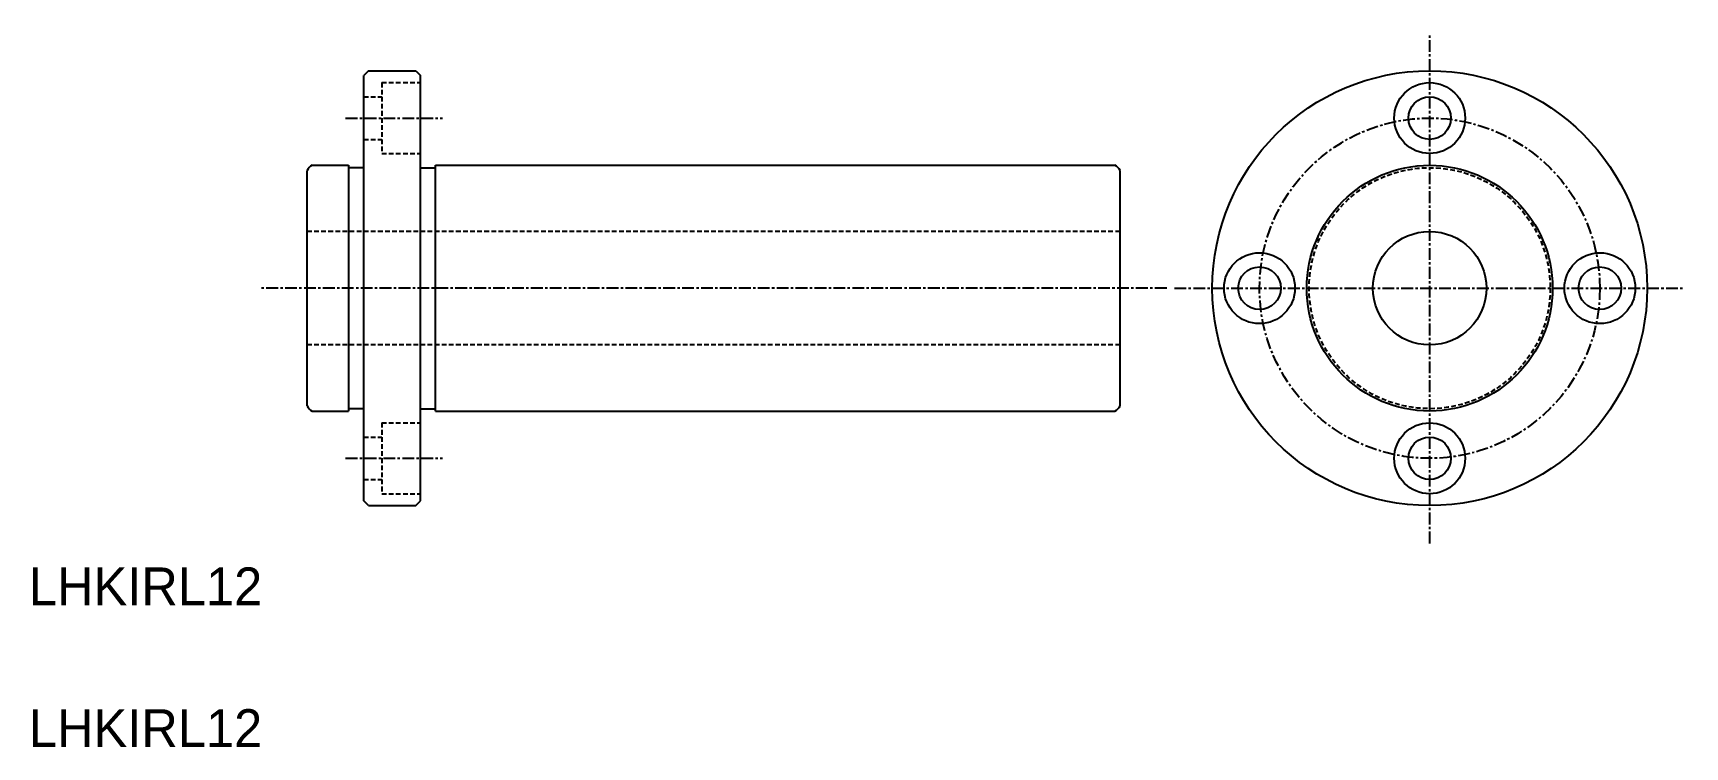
# Model space of a CAD drawing. Extents: x 213 to 388, y 148 to 223.
import ezdxf

# ---------------------------------------------------------------- set-up
doc = ezdxf.new("R2010")
doc.units = 0
doc.linetypes.add('CENTER', pattern=[2, 1.25, -0.25, 0.25, -0.25])
doc.linetypes.add('DASHED', pattern=[0.75, 0.5, -0.25])
doc.layers.get('0').update_dxf_attribs({"linetype": 'CONTINUOUS'})
doc.layers.add('CENTER', color=1, linetype='CENTER')

msp = doc.modelspace()

# ---------------------------------------------------------------- linework, layer by layer
at = {"color": 7, "linetype": 'CONTINUOUS'}
for p, q in [((248.46, 219.23), (247.96, 218.73)), ((247.96, 173.73), (247.96, 218.73)), ((248.46, 219.23), (253.46, 219.23)), ((253.46, 219.23), (253.96, 218.73)), ((253.96, 173.73), (253.96, 218.73)), ((241.96, 183.77), (241.96, 208.69)), ((242.5, 209.23), (246.36, 209.23)), ((246.36, 209.23), (246.36, 183.23)), ((247.96, 208.98), (246.36, 208.98)), ((253.96, 208.98), (255.56, 208.98)), ((255.56, 209.23), (327.41, 209.23)), ((255.56, 183.23), (255.56, 209.23)), ((327.96, 183.77), (327.96, 208.69)), ((247.96, 183.48), (246.36, 183.48)), ((253.96, 183.48), (255.56, 183.48)), ((242.5, 183.23), (246.36, 183.23)), ((255.56, 183.23), (327.41, 183.23)), ((248.46, 173.23), (247.96, 173.73)), ((248.46, 173.23), (253.46, 173.23)), ((253.46, 173.23), (253.96, 173.73))]:
    msp.add_line(p, q, dxfattribs=at)
at = {"color": 3, "linetype": 'DASHED'}
for p, q in [((249.86, 217.98), (249.86, 210.48)), ((249.86, 217.98), (253.96, 217.98)), ((247.96, 216.48), (249.86, 216.48)), ((247.96, 211.98), (249.86, 211.98)), ((249.86, 210.48), (253.96, 210.48)), ((327.96, 202.23), (241.96, 202.23)), ((327.96, 190.23), (241.96, 190.23)), ((249.86, 181.98), (249.86, 174.48)), ((249.86, 181.98), (253.96, 181.98)), ((247.96, 180.48), (249.86, 180.48)), ((247.96, 175.98), (249.86, 175.98)), ((249.86, 174.48), (253.96, 174.48))]:
    msp.add_line(p, q, dxfattribs=at)
at = {"color": 7, "linetype": 'CONTINUOUS'}
for centre, radius in [((360.71, 196.23), 23), ((360.71, 214.23), 3.75), ((360.71, 214.23), 2.25), ((360.71, 196.23), 13), ((360.71, 196.23), 6), ((342.71, 196.23), 3.75), ((378.71, 196.23), 3.75), ((342.71, 196.23), 2.25), ((378.71, 196.23), 2.25), ((360.71, 178.23), 3.75), ((360.71, 178.23), 2.25)]:
    msp.add_circle(centre, radius, dxfattribs=at)
at = {"color": 3, "linetype": 'DASHED'}
msp.add_circle((360.71, 196.23), 12.75, dxfattribs=at)
at = {"color": 7, "linetype": 'CONTINUOUS'}
for centre, start, end in [((243.11, 208.08), 117.7958, 152.2042), ((326.81, 208.08), 27.7958, 62.2042), ((243.11, 184.38), 207.7958, 242.2042), ((326.81, 184.38), 297.7958, 332.2042)]:
    msp.add_arc(centre, 1.3, start, end, dxfattribs=at)
at = {"layer": 'CENTER', "color": 1, "linetype": 'CENTER'}
for p, q in [((360.71, 169.23), (360.71, 223.23)), ((246.04, 214.23), (256.3, 214.23)), ((332.89, 196.23), (237.06, 196.23)), ((333.71, 196.23), (387.71, 196.23)), ((246.04, 178.23), (256.3, 178.23))]:
    msp.add_line(p, q, dxfattribs=at)
msp.add_circle((360.71, 196.23), 18, dxfattribs=at)

# ---------------------------------------------------------------- texts
at = {"color": 7, "linetype": 'CONTINUOUS'}
for p in [(212.54, 162.68), (212.54, 147.68)]:
    msp.add_text('LHKIRL12', height=4, dxfattribs=at).set_placement(p)

doc.saveas('drawing.dxf')
